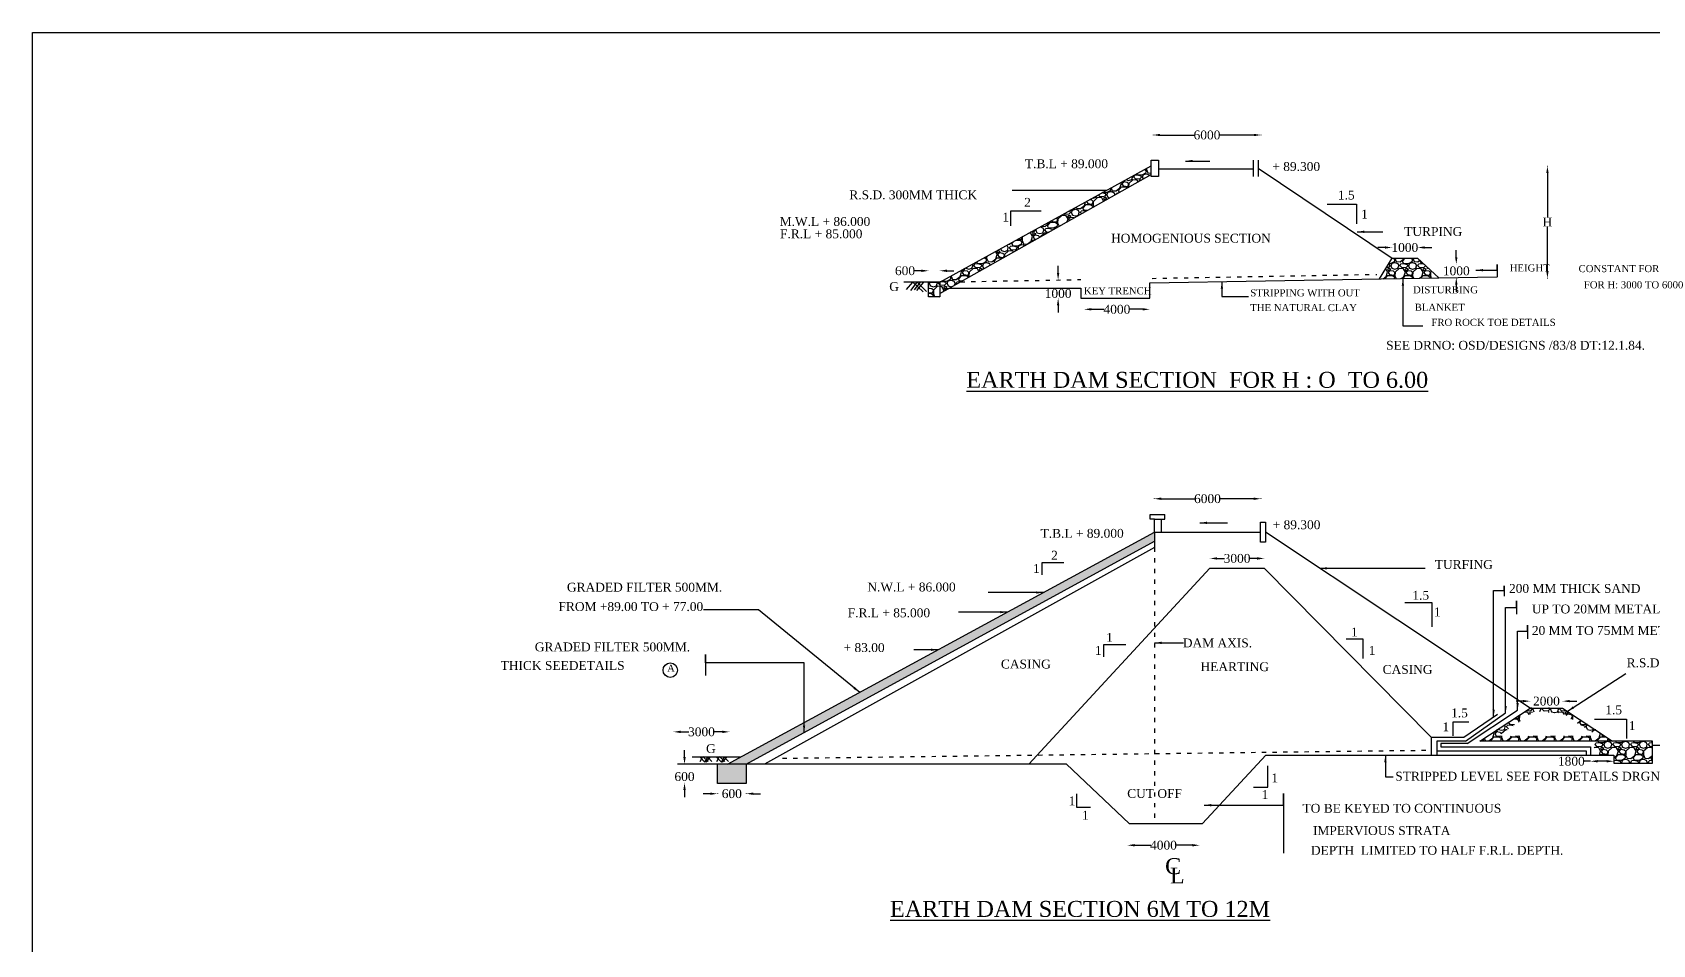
# Model space of a CAD drawing. Header units: millimetres. Extents: x -752 to 145175, y -2693 to 100161.
# Drawn here: x -752 to 90523, y 48734 to 100161 of the extents above; entities that cross this region are included whole.
import ezdxf

# ---------------------------------------------------------------- set-up
doc = ezdxf.new("R2010")
doc.units = ezdxf.units.MM
doc.header["$MEASUREMENT"] = 0
doc.linetypes.add('ACAD_ISO03W100', pattern=[30, 12, -18])
for name, color, linetype in [('DIM', 5, 'Continuous'), ('DWG.LINE', 10, 'Continuous'), ('HATCH', 2, 'Continuous'), ('TEXT', 7, 'Continuous')]:
    doc.layers.add(name, color=color, linetype=linetype)
doc.layers.add('DO LINE', color=3, linetype='Continuous', plot=False)
doc.layers.add('TITLE', color=7, linetype='Continuous', lineweight=30)
doc.styles.get("Standard").update_dxf_attribs({"font": 'times.ttf', "height": 500})
doc.dimstyles.get("Standard").update_dxf_attribs({"dimtxt": 500, "dimasz": 400, "dimexe": 0.18, "dimexo": 0.0625, "dimgap": 0.09, "dimtad": 0, "dimtih": 1, "dimtoh": 1, "dimdec": 0, "dimzin": 0, "dimdsep": 46, "dimtxsty": 'Standard', "dimcen": 300, "dimclrd": 5, "dimclre": 5, "dimclrt": 4, "dimadec": 0, "dimazin": 0, "dimtfac": 1, "dimtdec": 0, "dimtofl": 0, "dimtmove": 0, "dimatfit": 3, "dimfxl": 0, "dimtolj": 1, "dimtzin": 0, "dimarcsym": 0})
pattern_1 = [(228.0128, (720, 1000), (-7999.998232, -9000.00134), [134.536, -13319.088]), (184.9697, (630, 900), (12000.001052, 999.991307), [230.868, -22855.925]), (132.5104, (400, 880), (9999.990718, -11000.008674), [162.788, -16116.032]), (267.2737, (10, 630), (999.996018, 20000.000295), [210.238, -20813.558]), (292.8337, (0, 420), (-5000.009905, 11999.996412), [206.155, -20409.373]), (357.2737, (80, 230), (-20000.000295, 999.996018), [210.238, -20813.558]), (37.6942, (290, 220), (-13000.007346, -9999.990405), [278.029, -27524.849]), (72.2553, (510, 390), (7000.010763, 21999.996231), [262.488, -25986.321]), (121.4296, (590, 640), (-8000.008234, 12999.995036), [210.95, -20884.073]), (175.2364, (480, 820), (11000.000946, -999.99153), [240.832, -11800.763]), (222.3974, (240, 840), (-12000.007351, -10999.992082), [311.448, -30833.375]), (138.8141, (1000, 620), (-7000.00295, 5999.99731), [106.301, -10523.844]), (171.4692, (920, 690), (12999.998285, -2000.00791), [202.237, -20021.511]), (225, (720, 720), (-1e-13, -1000.0003), [141.421, -1272.792]), (203.1986, (650, 840), (4999.99973, 2000.00133), [76.158, -7539.615]), (291.8014, (580, 810), (-999.9999, 3000.00027), [107.703, -5277.462]), (30.9638, (620, 710), (2999.99802, 2000.00248), [174.929, -5656.023]), (161.5651, (770, 800), (2000.0004, -999.9984), [126.491, -3035.787]), (16.3895, (0, 810), (10000.002198, 2999.99271), [177.2, -17542.845]), (70.3462, (170, 860), (-3999.995247, -11000.002136), [148.661, -14717.408]), (293.1986, (770, 1000), (-2000.00133, 4999.99973), [152.315, -7463.458]), (343.6105, (830, 860), (-10000.002198, 2999.99271), [177.2, -17542.845]), (339.444, (0, 190), (-5000.00184, 1999.996), [170.88, -8373.124]), (294.7751, (160, 130), (-4999.99219, 11000.00342), [143.178, -14174.643]), (66.8014, (780, 0), (2000.00133, 4999.99973), [152.315, -7463.458]), (17.354, (840, 140), (-13000.00202, -3999.994502), [167.631, -16595.424]), (69.444, (290, 0), (-1999.996, -5000.00184), [85.44, -8458.564]), (101.3099, (720, 0), (-999.99763, 4000.00075), [50.99, -5048.029]), (165.9638, (710, 50), (3000.00055, -999.99806), [206.155, -3916.95]), (186.009, (510, 100), (9999.99975, 999.999317), [191.05, -18913.923]), (303.6901, (620, 620), (-1000.00133, 1999.99956), [144.222, -3461.329]), (353.1572, (700, 500), (16999.999365, -2000.007998), [251.794, -24927.563]), (60.9454, (950, 470), (-4000.00003, -7000.000385), [102.956, -10192.674]), (90, (1000, 560), (-1000, 1000), [60, -940]), (120.2564, (490, 130), (3999.994887, -7000.002456), [138.924, -13753.52]), (48.0128, (420, 250), (7999.998232, 9000.00134), [269.072, -13184.552]), (0, (600, 450), (1000, 1000), [260, -740]), (325.3048, (860, 450), (-9999.99426, 7000.00861), [158.114, -15653.274]), (254.0546, (990, 360), (-999.99989, -4000.00013), [145.602, -7134.508]), (207.646, (950, 220), (-18999.995807, -10000.007713), [237.065, -23469.474]), (175.4261, (740, 110), (-13000.000558, 999.994801), [250.799, -24829.074])]

# ---------------------------------------------------------------- blocks, each defined once
blk = doc.blocks.new('*D2')
at = {"layer": 'Defpoints', "color": 0, "ltscale": 0.2}
for p in [(58501, 85176), (62191, 85176), (62191, 84549)]:
    blk.add_point(p, dxfattribs=at)
at = {"layer": 'DIM', "color": 5, "lineweight": -2, "ltscale": 0.2}
for p, q in [((58501, 84554), (58501, 84549)), ((58901, 84549), (59627, 84549)), ((61791, 84549), (61066, 84549)), ((62191, 84554), (62191, 84549))]:
    blk.add_line(p, q, dxfattribs=at)
at = {"layer": 'DIM', "color": 5, "ltscale": 0.2}
for points in [[(58901, 84616), (58901, 84482), (58501, 84549)], [(61791, 84616), (61791, 84482), (62191, 84549)]]:
    blk.add_solid(points, dxfattribs=at)
at = {"layer": 'DIM', "color": 4, "ltscale": 0.2, "insert": (60346, 84549), "char_height": 500, "attachment_point": 5}
blk.add_mtext('\\A1;4000', dxfattribs=at)
blk = doc.blocks.new('*D3')
at = {"layer": 'Defpoints', "color": 0, "ltscale": 0.2}
for p in [(57160, 86203), (57033, 85176), (57160, 85176)]:
    blk.add_point(p, dxfattribs=at)
at = {"layer": 'DIM', "color": 5, "lineweight": -2, "ltscale": 0.2}
for p, q in [((57033, 86603), (57033, 87003)), ((57038, 86203), (57032, 86203)), ((57038, 85176), (57032, 85176)), ((57033, 84776), (57033, 84376))]:
    blk.add_line(p, q, dxfattribs=at)
at = {"layer": 'DIM', "color": 5, "ltscale": 0.2}
for points in [[(56966, 86603), (57099, 86603), (57033, 86203)], [(56966, 84776), (57099, 84776), (57033, 85176)]]:
    blk.add_solid(points, dxfattribs=at)
at = {"layer": 'DIM', "color": 4, "ltscale": 0.2, "insert": (57033, 85440), "char_height": 500, "attachment_point": 5}
blk.add_mtext('\\A1;1000', dxfattribs=at)
blk = doc.blocks.new('*D4')
at = {"layer": 'Defpoints', "color": 0, "ltscale": 0.2}
for p in [(49732, 86722), (49732, 86081), (50365, 86081)]:
    blk.add_point(p, dxfattribs=at)
at = {"layer": 'DIM', "color": 5, "lineweight": -2, "ltscale": 0.2}
for p, q in [((49332, 86722), (48932, 86722)), ((49732, 86717), (49732, 86722)), ((50365, 86717), (50365, 86722)), ((50765, 86722), (51165, 86722))]:
    blk.add_line(p, q, dxfattribs=at)
at = {"layer": 'DIM', "color": 5, "ltscale": 0.2}
for points in [[(49332, 86788), (49332, 86655), (49732, 86722)], [(50765, 86788), (50765, 86655), (50365, 86722)]]:
    blk.add_solid(points, dxfattribs=at)
at = {"layer": 'DIM', "color": 4, "ltscale": 0.2, "insert": (48407, 86722), "char_height": 500, "attachment_point": 5}
blk.add_mtext('\\A1;600', dxfattribs=at)
blk = doc.blocks.new('*D5')
at = {"layer": 'Defpoints', "color": 0, "ltscale": 0.2}
for p in [(77286, 88034), (75845, 87425), (77286, 87425)]:
    blk.add_point(p, dxfattribs=at)
at = {"layer": 'DIM', "color": 5, "lineweight": -2, "ltscale": 0.2}
for p, q in [((75445, 88034), (75045, 88034)), ((75845, 88029), (75845, 88034)), ((77286, 88029), (77286, 88034)), ((77686, 88034), (78086, 88034))]:
    blk.add_line(p, q, dxfattribs=at)
at = {"layer": 'DIM', "color": 5, "ltscale": 0.2}
for points in [[(75445, 88101), (75445, 87967), (75845, 88034)], [(77686, 88101), (77686, 87967), (77286, 88034)]]:
    blk.add_solid(points, dxfattribs=at)
at = {"layer": 'DIM', "color": 4, "ltscale": 0.2, "insert": (76566, 88034), "char_height": 500, "attachment_point": 5}
blk.add_mtext('\\A1;1000', dxfattribs=at)
blk = doc.blocks.new('*D6')
at = {"layer": 'Defpoints', "color": 0, "ltscale": 0.2}
for p in [(79420, 87087), (79465, 87087), (79420, 86338)]:
    blk.add_point(p, dxfattribs=at)
at = {"layer": 'DIM', "color": 5, "lineweight": -2, "ltscale": 0.2}
for p, q in [((79465, 87487), (79465, 87887)), ((79460, 87087), (79465, 87087)), ((79460, 86338), (79465, 86338)), ((79465, 85938), (79465, 85538))]:
    blk.add_line(p, q, dxfattribs=at)
at = {"layer": 'DIM', "color": 5, "ltscale": 0.2}
for points in [[(79398, 87487), (79531, 87487), (79465, 87087)], [(79398, 85938), (79531, 85938), (79465, 86338)]]:
    blk.add_solid(points, dxfattribs=at)
at = {"layer": 'DIM', "color": 4, "ltscale": 0.2, "insert": (79465, 86713), "char_height": 500, "attachment_point": 5}
blk.add_mtext('\\A1;1000', dxfattribs=at)
blk = doc.blocks.new('*D7')
at = {"layer": 'Defpoints', "color": 0, "ltscale": 0.2}
for p in [(84259, 92627), (84598, 92627), (84259, 86312)]:
    blk.add_point(p, dxfattribs=at)
at = {"layer": 'DIM', "color": 5, "lineweight": -2, "ltscale": 0.2}
for p, q in [((84593, 92627), (84598, 92627)), ((84598, 92227), (84598, 89720)), ((84598, 86712), (84598, 89220)), ((84593, 86312), (84598, 86312))]:
    blk.add_line(p, q, dxfattribs=at)
at = {"layer": 'DIM', "color": 5, "ltscale": 0.2}
for points in [[(84531, 92227), (84665, 92227), (84598, 92627)], [(84531, 86712), (84665, 86712), (84598, 86312)]]:
    blk.add_solid(points, dxfattribs=at)
at = {"layer": 'DIM', "color": 4, "ltscale": 0.2, "insert": (84598, 89470), "char_height": 500, "attachment_point": 5}
blk.add_mtext('\\A1;H', dxfattribs=at)
blk = doc.blocks.new('*D8')
at = {"layer": 'Defpoints', "color": 0, "ltscale": 0.2}
for p in [(62381, 94459), (68459, 94459), (68459, 94376)]:
    blk.add_point(p, dxfattribs=at)
at = {"layer": 'DIM', "color": 5, "lineweight": -2, "ltscale": 0.2}
for p, q in [((62381, 94381), (62381, 94376)), ((62781, 94376), (64711, 94376)), ((68059, 94376), (66129, 94376)), ((68459, 94381), (68459, 94376))]:
    blk.add_line(p, q, dxfattribs=at)
at = {"layer": 'DIM', "color": 5, "ltscale": 0.2}
for points in [[(62781, 94443), (62781, 94310), (62381, 94376)], [(68059, 94443), (68059, 94310), (68459, 94376)]]:
    blk.add_solid(points, dxfattribs=at)
at = {"layer": 'DIM', "color": 4, "ltscale": 0.2, "insert": (65420, 94376), "char_height": 500, "attachment_point": 5}
blk.add_mtext('\\A1;6000', dxfattribs=at)
blk = doc.blocks.new('*D9')
at = {"layer": 'Defpoints', "color": 0, "ltscale": 0.2}
for p in [(35951, 58904), (35951, 57853), (35986, 57853)]:
    blk.add_point(p, dxfattribs=at)
at = {"layer": 'DIM', "color": 5, "lineweight": -2, "ltscale": 0.2}
for p, q in [((35986, 59304), (35986, 59704)), ((35981, 58904), (35986, 58904)), ((35981, 57853), (35986, 57853)), ((35986, 57453), (35986, 57053))]:
    blk.add_line(p, q, dxfattribs=at)
at = {"layer": 'DIM', "color": 5, "ltscale": 0.2}
for points in [[(35919, 59304), (36053, 59304), (35986, 58904)], [(35919, 57453), (36053, 57453), (35986, 57853)]]:
    blk.add_solid(points, dxfattribs=at)
at = {"layer": 'DIM', "color": 4, "ltscale": 0.2, "insert": (35986, 58206), "char_height": 500, "attachment_point": 5}
blk.add_mtext('\\A1;600', dxfattribs=at)
blk = doc.blocks.new('*D10')
at = {"layer": 'Defpoints', "color": 0, "ltscale": 0.2}
for p in [(37835, 57277), (39466, 57277), (39466, 57242)]:
    blk.add_point(p, dxfattribs=at)
at = {"layer": 'DIM', "color": 5, "lineweight": -2, "ltscale": 0.2}
for p, q in [((37435, 57242), (37035, 57242)), ((37835, 57247), (37835, 57242)), ((39466, 57247), (39466, 57242)), ((39866, 57242), (40266, 57242))]:
    blk.add_line(p, q, dxfattribs=at)
at = {"layer": 'DIM', "color": 5, "ltscale": 0.2}
for points in [[(37435, 57309), (37435, 57175), (37835, 57242)], [(39866, 57309), (39866, 57175), (39466, 57242)]]:
    blk.add_solid(points, dxfattribs=at)
at = {"layer": 'DIM', "color": 4, "ltscale": 0.2, "insert": (38650, 57242), "char_height": 500, "attachment_point": 5}
blk.add_mtext('\\A1;600', dxfattribs=at)
blk = doc.blocks.new('*D11')
at = {"layer": 'Defpoints', "color": 0, "ltscale": 0.2}
for p in [(35365, 60823), (38516, 60823), (38516, 60728)]:
    blk.add_point(p, dxfattribs=at)
at = {"layer": 'DIM', "color": 5, "lineweight": -2, "ltscale": 0.2}
for p, q in [((35365, 60733), (35365, 60728)), ((35765, 60728), (36230, 60728)), ((38116, 60728), (37651, 60728)), ((38516, 60733), (38516, 60728))]:
    blk.add_line(p, q, dxfattribs=at)
at = {"layer": 'DIM', "color": 5, "ltscale": 0.2}
for points in [[(35765, 60795), (35765, 60662), (35365, 60728)], [(38116, 60795), (38116, 60662), (38516, 60728)]]:
    blk.add_solid(points, dxfattribs=at)
at = {"layer": 'DIM', "color": 4, "ltscale": 0.2, "insert": (36940, 60728), "char_height": 500, "attachment_point": 5}
blk.add_mtext('\\A1;3000', dxfattribs=at)
blk = doc.blocks.new('*D12')
at = {"layer": 'Defpoints', "color": 0, "ltscale": 0.2}
for p in [(62442, 73898), (68452, 73898), (68452, 73871)]:
    blk.add_point(p, dxfattribs=at)
at = {"layer": 'DIM', "color": 5, "lineweight": -2, "ltscale": 0.2}
for p, q in [((62442, 73876), (62442, 73871)), ((62842, 73871), (64738, 73871)), ((68052, 73871), (66157, 73871)), ((68452, 73876), (68452, 73871))]:
    blk.add_line(p, q, dxfattribs=at)
at = {"layer": 'DIM', "color": 5, "ltscale": 0.2}
for points in [[(62842, 73938), (62842, 73804), (62442, 73871)], [(68052, 73938), (68052, 73804), (68452, 73871)]]:
    blk.add_solid(points, dxfattribs=at)
at = {"layer": 'DIM', "color": 4, "ltscale": 0.2, "insert": (65447, 73871), "char_height": 500, "attachment_point": 5}
blk.add_mtext('\\A1;6000', dxfattribs=at)
blk = doc.blocks.new('*D13')
at = {"layer": 'Defpoints', "color": 0, "ltscale": 0.2}
for p in [(68644, 70505), (65584, 69959), (68644, 69959)]:
    blk.add_point(p, dxfattribs=at)
at = {"layer": 'DIM', "color": 5, "lineweight": -2, "ltscale": 0.2}
for p, q in [((65584, 70500), (65584, 70505)), ((65984, 70505), (66404, 70505)), ((68244, 70505), (67824, 70505)), ((68644, 70500), (68644, 70505))]:
    blk.add_line(p, q, dxfattribs=at)
at = {"layer": 'DIM', "color": 5, "ltscale": 0.2}
for points in [[(65984, 70571), (65984, 70438), (65584, 70505)], [(68244, 70571), (68244, 70438), (68644, 70505)]]:
    blk.add_solid(points, dxfattribs=at)
at = {"layer": 'DIM', "color": 4, "ltscale": 0.2, "insert": (67114, 70505), "char_height": 500, "attachment_point": 5}
blk.add_mtext('\\A1;3000', dxfattribs=at)
blk = doc.blocks.new('*D14')
at = {"layer": 'Defpoints', "color": 0, "ltscale": 0.2}
for p in [(60945, 54478), (64994, 54478), (64994, 54337)]:
    blk.add_point(p, dxfattribs=at)
at = {"layer": 'DIM', "color": 5, "lineweight": -2, "ltscale": 0.2}
for p, q in [((60945, 54342), (60945, 54336)), ((61345, 54337), (62250, 54337)), ((64594, 54337), (63689, 54337)), ((64994, 54342), (64994, 54336))]:
    blk.add_line(p, q, dxfattribs=at)
at = {"layer": 'DIM', "color": 5, "ltscale": 0.2}
for points in [[(61345, 54403), (61345, 54270), (60945, 54337)], [(64594, 54403), (64594, 54270), (64994, 54337)]]:
    blk.add_solid(points, dxfattribs=at)
at = {"layer": 'DIM', "color": 4, "ltscale": 0.2, "insert": (62969, 54337), "char_height": 500, "attachment_point": 5}
blk.add_mtext('\\A1;4000', dxfattribs=at)
blk = doc.blocks.new('*D15')
at = {"layer": 'Defpoints', "color": 0, "ltscale": 0.2}
for p in [(83631, 62069), (85456, 62460), (85456, 62069)]:
    blk.add_point(p, dxfattribs=at)
at = {"layer": 'DIM', "color": 5, "lineweight": -2, "ltscale": 0.2}
for p, q in [((83231, 62460), (82831, 62460)), ((83631, 62455), (83631, 62460)), ((85456, 62455), (85456, 62460)), ((85856, 62460), (86256, 62460))]:
    blk.add_line(p, q, dxfattribs=at)
at = {"layer": 'DIM', "color": 5, "ltscale": 0.2}
for points in [[(83231, 62527), (83231, 62394), (83631, 62460)], [(85856, 62527), (85856, 62394), (85456, 62460)]]:
    blk.add_solid(points, dxfattribs=at)
at = {"layer": 'DIM', "color": 4, "ltscale": 0.2, "insert": (84543, 62460), "char_height": 500, "attachment_point": 5}
blk.add_mtext('\\A1;2000', dxfattribs=at)
blk = doc.blocks.new('*D17')
at = {"layer": 'Defpoints', "color": 0, "ltscale": 0.2}
for p in [(87028, 59417), (88344, 59417), (87028, 59072)]:
    blk.add_point(p, dxfattribs=at)
at = {"layer": 'DIM', "color": 5, "lineweight": -2, "ltscale": 0.2}
for p, q in [((87028, 59072), (86628, 59072)), ((87028, 59077), (87028, 59072)), ((87944, 59072), (87428, 59072)), ((88344, 59077), (88344, 59072))]:
    blk.add_line(p, q, dxfattribs=at)
at = {"layer": 'DIM', "color": 5, "ltscale": 0.2}
for points in [[(87428, 59139), (87428, 59005), (87028, 59072)], [(87944, 59139), (87944, 59005), (88344, 59072)]]:
    blk.add_solid(points, dxfattribs=at)
at = {"layer": 'DIM', "color": 4, "ltscale": 0.2, "insert": (85946, 59072), "char_height": 500, "attachment_point": 5}
blk.add_mtext('\\A1;1800', dxfattribs=at)

msp = doc.modelspace()

# ---------------------------------------------------------------- hatches: boundary and pattern name
at = {"layer": 'HATCH', "ltscale": 0.2}
h = msp.add_hatch(dxfattribs=at)
h.set_pattern_fill('GRAVEL', color=256, scale=1000, style=0)
h.set_pattern_definition(pattern_1)
h.paths.add_polyline_path([(62266.8, 92151), (62266.8, 92637.5), (50365.1, 86080.9), (50365.1, 85444.6)])
h = msp.add_hatch(dxfattribs=at)
h.set_pattern_fill('GRAVEL', color=256, scale=1000, style=0)
h.set_pattern_definition(pattern_1)
h.paths.add_polyline_path([(77285.8, 87425), (75845.4, 87425), (75145.7, 86263.9), (78472, 86321.3)])
h = msp.add_hatch(dxfattribs=at)
h.set_pattern_fill('GRAVEL', color=256, scale=1000, style=0)
h.set_pattern_definition(pattern_1)
h.paths.add_polyline_path([(50365.1, 86080.9), (49732.1, 86080.9), (49732.1, 85256.4), (50365.1, 85256.4)])
h = msp.add_hatch(dxfattribs=at)
h.set_pattern_fill('GRAVEL', color=256, scale=1000, style=0)
h.set_pattern_definition(pattern_1)
h.paths.add_polyline_path([(62461.8, 71475.9), (62461.8, 71989), (38408.8, 58903.8), (39466.1, 58903.8)])
h.paths.add_polyline_path([(39466.1, 58903.8), (38408.8, 58903.8), (37834.5, 58903.8), (37834.5, 57814.8), (39466.1, 57814.8)])
h = msp.add_hatch(dxfattribs=at)
h.set_pattern_fill('GRAVEL', color=256, scale=1000, style=0)
h.set_pattern_definition(pattern_1)
h.paths.add_polyline_path([(85015.6, 62068.9), (84136, 62068.9), (83883.4, 61897.5), (85461.7, 61776.4)])
h.paths.add_polyline_path([(84136, 62068.9), (83630.7, 62068.9), (83423.1, 61932.8), (83883.4, 61897.5)])
h.paths.add_polyline_path([(83883.4, 61897.5), (83423.1, 61932.8), (81231.9, 60495.5), (81817.5, 60495.6)])
h.paths.add_polyline_path([(85455.9, 62068.9), (85015.6, 62068.9), (85461.7, 61776.4), (85956.8, 61738.4)])
h.paths.add_polyline_path([(85956.8, 61738.4), (85461.7, 61776.4), (87413.6, 60496.5), (87838.8, 60496.6)])
h.paths.add_polyline_path([(87838.8, 60496.6), (87413.6, 60496.5), (87850.8, 60209.9), (88273.3, 60209.9)])
h.paths.add_polyline_path([(87413.6, 60496.5), (81817.5, 60495.6), (81396.5, 60209.9), (87850.8, 60209.9)])
h.paths.add_polyline_path([(81817.5, 60495.6), (81231.9, 60495.5), (80796.4, 60209.9), (81396.5, 60209.9)])
h = msp.add_hatch(dxfattribs=at)
h.set_pattern_fill('GRAVEL', color=256, scale=1000, style=0)
h.set_pattern_definition(pattern_1)
h.paths.add_polyline_path([(90514.9, 60209.9), (87231.8, 60209.9), (87231.8, 59416.7), (88343.6, 59416.7), (88343.6, 58967.6), (90514.9, 58967.6)])

# ---------------------------------------------------------------- linework, layer by layer
at = {"layer": 'DIM', "ltscale": 0.2}
for points in [[(82153.3, 68696), (82153.3, 68961.8), (82153.3, 68383.5)], [(82859.1, 67735.4), (82859.1, 68116), (82859.1, 67363.4)], [(83471.4, 66413.4), (83471.4, 66747.1), (83471.4, 65971.8)], [(37162.3, 64614.7), (37162.3, 65098.4), (37162.3, 63906.9)], [(69721.6, 56594.9), (69721.6, 57261.4), (69721.6, 53889.9)]]:
    msp.add_lwpolyline(points, dxfattribs=at)
at = {"layer": 'DO LINE', "linetype": 'ACAD_ISO03W100', "ltscale": 20}
for points in [[(51533.7, 86103.1), (58320.5, 86224.1)], [(62325.5, 86295.5), (74982, 86521.1)], [(62461.8, 71117.3), (62461.8, 55563.3)], [(41510, 59243.3), (77890.6, 59696.1)]]:
    msp.add_lwpolyline(points, dxfattribs=at)
at = {"layer": 'DWG.LINE', "ltscale": 0.2}
for p, q in [((37834.5, 57814.8), (37834.5, 58903.8)), ((39466.1, 58903.8), (39466.1, 57814.8)), ((39466.1, 57814.8), (37834.5, 57814.8))]:
    msp.add_line(p, q, dxfattribs=at)
for points in [[(50365.1, 86080.9), (62266.8, 92637.5)], [(62688.4, 92959.8), (62688.4, 92036.6)], [(62688.4, 92465.5), (68027.5, 92465.5)], [(68027.5, 92959.8), (68027.5, 92036.6)], [(68300.5, 92959.8), (68300.5, 92036.6)], [(68300.5, 92498.2), (75845.4, 87425)], [(50365.1, 85444.6), (62266.8, 92151)], [(59745.1, 91248.3), (54446, 91248.3)], [(72186.9, 90472.1), (73836.2, 90472.1), (73836.2, 89369.3)], [(56086.5, 90081.5), (54356.7, 90081.5), (54356.7, 89246.7)], [(75145.7, 86263.9), (75845.4, 87425), (77285.8, 87425), (78472, 86321.3)], [(81767.3, 86754.2), (81767.3, 87077.5), (81767.3, 86361)], [(50365.1, 86080.9), (48332.7, 86080.9)], [(50882.5, 85736.1), (58315.9, 85736.1), (58315.9, 85176.2), (62190.8, 85176.2), (62190.8, 86040.1), (81754.9, 86378.1)], [(62461.8, 72724.2), (62227.7, 72724.2), (62227.7, 72983.8), (63039.6, 72983.8)], [(62461.8, 71989), (62461.8, 72724.2), (62842.2, 72724.2), (62842.2, 71989)], [(62842.2, 72724.2), (63039.6, 72724.2), (63039.6, 72983.8)], [(38408.8, 58903.8), (62461.8, 71989), (62461.8, 71117.3), (40487.4, 58903.8)], [(39466.1, 58903.8), (62461.8, 71475.9)], [(62461.8, 71989), (68425.6, 71989)], [(83630.7, 62068.9), (68722, 71982.8)], [(55384.6, 58903.8), (65584, 69959.2), (68644.2, 69959.2), (78045.8, 60426.2)], [(57355.6, 70263), (56106.5, 70263), (56106.5, 69588.9)], [(76573.6, 68014.4), (78079.9, 68014.4), (78079.9, 66644)], [(73262.8, 65973.6), (74202.3, 65973.6), (74202.3, 64856.4)], [(60841.2, 65640), (59592, 65640), (59592, 64965.9)], [(80796.4, 60209.9), (83630.7, 62068.9), (85455.9, 62068.9), (88273.3, 60209.9)], [(78045.8, 60426.2), (79887.1, 60426.2), (81779.1, 61723)], [(79290.3, 60508.8), (79290.3, 61284.6), (80163.3, 61284.6)], [(79982.1, 60209.9), (82243.9, 61794.6)], [(80073.9, 60076.6), (82917.2, 61951.3)], [(87245.6, 61447.5), (89049.8, 61447.5), (89049.8, 60358.5)], [(78045.8, 60426.2), (78045.8, 59416.7)], [(57509.3, 58903.8), (61043.9, 55563.3), (65175.7, 55563.3), (68738.4, 59416.7), (88343.6, 59416.7), (88343.6, 58967.6), (90514.9, 58967.6), (90514.9, 60209.9)], [(78366, 60209.9), (78366, 59416.7)], [(79982.1, 60209.9), (78366, 60209.9)], [(78366, 59652.1), (86783.2, 59652.1), (86783.2, 59416.7)], [(80073.9, 60076.6), (78586.8, 60076.6), (78586.8, 59883.8), (87028.1, 59883.8), (87028.1, 59416.7)], [(90514.9, 60209.9), (80796.4, 60209.9)], [(90514.9, 59978.2), (96146.8, 59978.2)], [(57509.3, 58903.8), (35591, 58903.8)], [(39150, 59307), (36420.7, 59307)], [(68045.2, 57614.7), (68844, 57614.7), (68844, 58815.4)], [(58863, 56456.7), (58078.1, 56456.7), (58078.1, 57230.6)]]:
    msp.add_lwpolyline(points, dxfattribs=at)
for points in [[(62266.8, 92959.8), (62688.4, 92959.8), (62688.4, 92036.6), (62266.8, 92036.6)], [(49732.1, 86080.9), (50365.1, 86080.9), (50365.1, 85256.4), (49732.1, 85256.4)], [(68425.6, 72552.6), (68722, 72552.6), (68722, 71413), (68425.6, 71413)]]:
    msp.add_lwpolyline(points, close=True, dxfattribs=at)
msp.add_circle((35183.1, 64206.6), 408.4, dxfattribs=at)
at = {"layer": 'HATCH', "ltscale": 0.2}
for points in [[(48495.6, 85670.4), (48839, 86080.9), (49433, 85542.5)], [(48732.7, 85613.3), (49086.9, 86080.9), (49615.6, 85561.6)], [(48948, 85656.8), (49285.8, 86080.9)], [(49076, 85616), (49471.1, 86080.9)], [(36874.7, 59058.6), (37022.1, 59337.6), (37325.4, 59066.6)], [(37805.8, 59058.6), (37953.2, 59337.6), (38256.5, 59066.6)], [(37139.2, 59010.8), (36862.5, 59307)], [(37139.2, 59010.8), (37296.1, 59307), (37527.6, 59066.6)], [(37200.3, 59010.8), (37437.1, 59307)], [(38070.3, 59010.8), (37793.6, 59307)], [(38070.3, 59010.8), (38227.2, 59307), (38458.7, 59066.6)], [(38131.4, 59010.8), (38368.2, 59307)]]:
    msp.add_lwpolyline(points, dxfattribs=at)
at = {"layer": 'TITLE', "ltscale": 0.2}
msp.add_lwpolyline([(-752, 100161.4), (145049.3, 100161.4), (145049.3, -2693.2), (-752, -2693.2)], close=True, dxfattribs=at)

# ---------------------------------------------------------------- texts
at = {"layer": 'TEXT', "ltscale": 0.2}
for s, height, p in [('T.B.L + 89.000', 500, (55159.8, 92505.4)), ('+ 89.300', 500, (69101.1, 92350.2)), ('R.S.D. 300MM THICK', 500, (45271, 90752)), ('2', 500, (55120.2, 90329.8)), ('1.5', 500, (72795.6, 90740.1)), ('M.W.L + 86.000                                   ', 500, (41347.2, 89250.6)), ('1', 500, (53892.5, 89499.1)), ('1', 500, (74104.2, 89664.5)), ('F.R.L + 85.000', 500, (41364.9, 88553.6)), ('HOMOGENIOUS SECTION', 500, (60015.3, 88309.2)), ('TURPING', 500, (76530.5, 88684.3)), ('HEIGHT', 400, (82475.7, 86682.4)), ('CONSTANT FOR ALL SECTIONS', 400, (86352.6, 86643.7)), ('G', 500, (47520.4, 85580.1)), ('KEY TRENCH', 400, (58484.2, 85395.2)), ('DISTURBING', 400, (77027.6, 85451.1)), ('FOR H: 3000 TO 6000', 400, (86650, 85732.9)), ('STRIPPING WITH OUT', 400, (67859.4, 85279.1)), ('THE NATURAL CLAY', 400, (67859.4, 84446.5)), ('BLANKET', 400, (77119.5, 84464.5)), ('FRO ROCK TOE DETAILS', 400, (78061.3, 83615.5)), ('SEE DRNO: OSD/DESIGNS /83/8 DT:12.1.84.', 500, (75512.9, 82271.3)), ('T.B.L + 89.000', 500, (56043.8, 71669.3)), ('+ 89.300', 500, (69118.9, 72154.1)), ('2', 500, (56638.5, 70436.2)), ('TURFING', 500, (78254.3, 69914.6)), ('1', 500, (55619.3, 69691.3)), ('GRADED FILTER 500MM.', 500, (29360.2, 68634)), ('N.W.L + 86.000', 500, (46284.2, 68644.9)), ('1.5', 500, (76990.3, 68177)), ('200 MM THICK SAND', 500, (82433.5, 68563.7)), ('FROM +89.00 TO + 77.00', 500, (28885.7, 67541.3)), ('F.R.L + 85.000', 500, (45178.1, 67187.5)), ('1', 500, (78205.2, 67235.5)), ('UP TO 20MM METAL 150MM THICK', 500, (83722.6, 67405.7)), ('20 MM TO 75MM METAL 200MM THICK', 500, (83722.6, 66194.7)), ('GRADED FILTER 500MM.', 500, (27550.8, 65266.3)), ('+ 83.00', 500, (44945.7, 65229.7)), ('1', 500, (59740.2, 65804.9)), ('DAM AXIS.', 500, (64057.7, 65492.1)), ('1', 500, (73533.9, 66105.6)), ('CASING', 500, (53809.8, 64301.9)), ('1', 500, (59104.8, 65068.3)), ('1', 500, (74528.9, 65069.9)), ('R.S.D 300M.M THICK', 500, (89062.1, 64370.1)), ('THICK SEEDETAILS ', 500, (25626.4, 64221)), ('A', 400, (35004.9, 64115.8)), ('HEARTING', 500, (65054.4, 64150.4)), ('CASING', 500, (75315.1, 63997.1)), ('1.5', 500, (87860, 61719.8)), ('1', 500, (78684.9, 60763.9)), ('1.5', 500, (79170, 61545.7)), ('1', 500, (89185.6, 60834.3)), ('G', 500, (37199.4, 59536.5)), ('STRIPPED LEVEL SEE FOR DETAILS DRGNO O.S.D/DESINS/83/8 DT:12.1.84.  ', 500, (76026.7, 57979.7)), ('CUT OFF', 500, (60926.1, 57005.4)), ('1', 500, (69047.7, 57884.9)), ('1', 500, (57625.1, 56588.7)), ('1', 500, (68497.7, 56945.8)), ('TO BE KEYED TO CONTINUOUS', 500, (70800.7, 56170.3)), ('1', 500, (58376.4, 55775.3)), ('IMPERVIOUS STRATA', 500, (71389.9, 54912.3)), ('DEPTH  LIMITED TO HALF F.R.L. DEPTH.', 500, (71274.7, 53799.3)), ('C', 900, (63058.8, 52708.9)), ('L', 900, (63332.7, 52179.8))]:
    msp.add_text(s, height=height, dxfattribs=at).set_placement(p)
at = {"layer": 'TITLE', "ltscale": 0.2}
for s, p in [('%%UEARTH DAM SECTION  FOR H : O  TO 6.00', (51863.2, 80123.3)), ('%%UEARTH DAM SECTION 6M TO 12M', (47561.9, 50297.4))]:
    msp.add_text(s, height=900, dxfattribs=at).set_placement(p)

# ---------------------------------------------------------------- dimensions: what is measured, and where the dimension line sits
at = {"layer": 'DIM', "ltscale": 0.2}
for base, p1, p2, text, picture, middle in [((68459, 94376.4), (62381, 94459), (68459, 94459), '6000', '*D8', (65420, 94376.4)), ((77285.8, 88034), (75845.4, 87425), (77285.8, 87425), '1000', '*D5', (76565.6, 88034)), ((62190.8, 84549), (58501.4, 85176.2), (62190.8, 85176.2), '4000', '*D2', (60346.1, 84549)), ((68452.1, 73871), (62442.2, 73898.4), (68452.1, 73898.4), '6000', '*D12', (65447.2, 73871)), ((68644.2, 70504.8), (65584, 69959.2), (68644.2, 69959.2), '3000', '*D13', (67114.1, 70504.8)), ((85455.9, 62460.2), (83630.7, 62068.9), (85455.9, 62068.9), '2000', '*D15', (84543.3, 62460.2)), ((38516, 60728.4), (35364.5, 60823.3), (38516, 60823.3), '3000', '*D11', (36940.3, 60728.4)), ((87028.1, 59072.1), (88343.6, 59416.7), (87028.1, 59416.7), '1800', '*D17', (85946.1, 59072.1)), ((39466.1, 57242.1), (37834.5, 57277.3), (39466.1, 57277.3), '600', '*D10', (38650.3, 57242.1))]:
    dim = msp.add_linear_dim(base=base, p1=p1, p2=p2, text=text, dimstyle='Standard', dxfattribs=at)
    dim.commit()
    dim.dimension.update_dxf_attribs({"geometry": picture, "text_midpoint": middle})
for base, p1, p2, text, picture, middle in [((84597.8, 92627.4), (84259.1, 86312.2), (84259.1, 92627.4), 'H', '*D7', (84597.8, 89469.8)), ((79464.8, 87087.5), (79419.7, 86337.7), (79419.7, 87087.5), '1000', '*D6', (79464.8, 86712.6))]:
    dim = msp.add_linear_dim(base=base, p1=p1, p2=p2, angle=90, text=text, dimstyle='Standard', dxfattribs=at)
    dim.commit()
    dim.dimension.update_dxf_attribs({"geometry": picture, "text_midpoint": middle})
dim = msp.add_linear_dim(base=(49732.1, 86721.7), p1=(50365.1, 86080.9), p2=(49732.1, 86080.9), text='600', dimstyle='Standard', dxfattribs=at)
dim.commit()
dim.dimension.update_dxf_attribs({"geometry": '*D4', "text_midpoint": (48407.3, 86721.7), "dimtype": 160})
for base, p1, p2, text, picture, middle in [((57032.6, 85176.2), (57160.2, 86203.4), (57160.2, 85176.2), '1000', '*D3', (57032.6, 85440.2)), ((35985.9, 57853.3), (35950.6, 58903.8), (35950.6, 57853.3), '600', '*D9', (35985.9, 58205.9))]:
    dim = msp.add_linear_dim(base=base, p1=p1, p2=p2, angle=90, text=text, dimstyle='Standard', dxfattribs=at)
    dim.commit()
    dim.dimension.update_dxf_attribs({"geometry": picture, "text_midpoint": middle, "dimtype": 160})
dim = msp.add_aligned_dim(p1=(60944.8, 54477.6), p2=(64994, 54477.6), distance=-141.1, text='4000', dimstyle='Standard', dxfattribs=at)
dim.commit()
dim.dimension.update_dxf_attribs({"geometry": '*D14', "text_midpoint": (62969.4, 54336.5)})

# ---------------------------------------------------------------- leaders
for points in [[(64213.7, 92910.1), (65574.3, 92910.1)], [(73881.4, 88919), (75316.7, 88919)], [(80560.1, 86754.2), (81767.3, 86754.2)], [(66259.3, 86110.4), (66259.3, 85267.9), (67765.9, 85267.9)], [(76456.2, 86286.5), (76456.2, 83611.9), (77572.2, 83611.9)], [(65014, 72511.1), (66568, 72511.1)], [(71782.5, 69947.6), (77703.6, 69947.6)], [(56201.9, 68583.5), (53100.4, 68583.5)], [(81566.8, 61577.5), (81566.8, 68696), (82153.3, 68696)], [(45853, 62953.6), (40158.8, 67611.1), (37048.5, 67611.1)], [(82243.9, 61794.6), (82243.9, 67735.4), (82859.1, 67735.4)], [(54169.2, 67477.7), (51413.7, 67477.7)], [(62461.8, 65744.9), (64091.6, 65744.9)], [(82917.2, 61951.3), (82917.2, 66413.4), (83471.4, 66413.4)], [(50266.9, 65354.8), (48909.5, 65354.8)], [(42721.2, 60683.4), (42721.2, 64614.7), (37162.3, 64614.7)], [(85729.1, 61888.6), (89011.9, 64012.6)], [(75472.2, 59416.7), (75472.2, 58184.7), (75911.2, 58184.7)], [(65260.2, 56594.9), (69721.6, 56594.9)]]:
    msp.add_leader(points, dimstyle='Standard', override={"dimgap": 0.09, "dimtad": 0}, dxfattribs=at)

doc.saveas('drawing.dxf')
